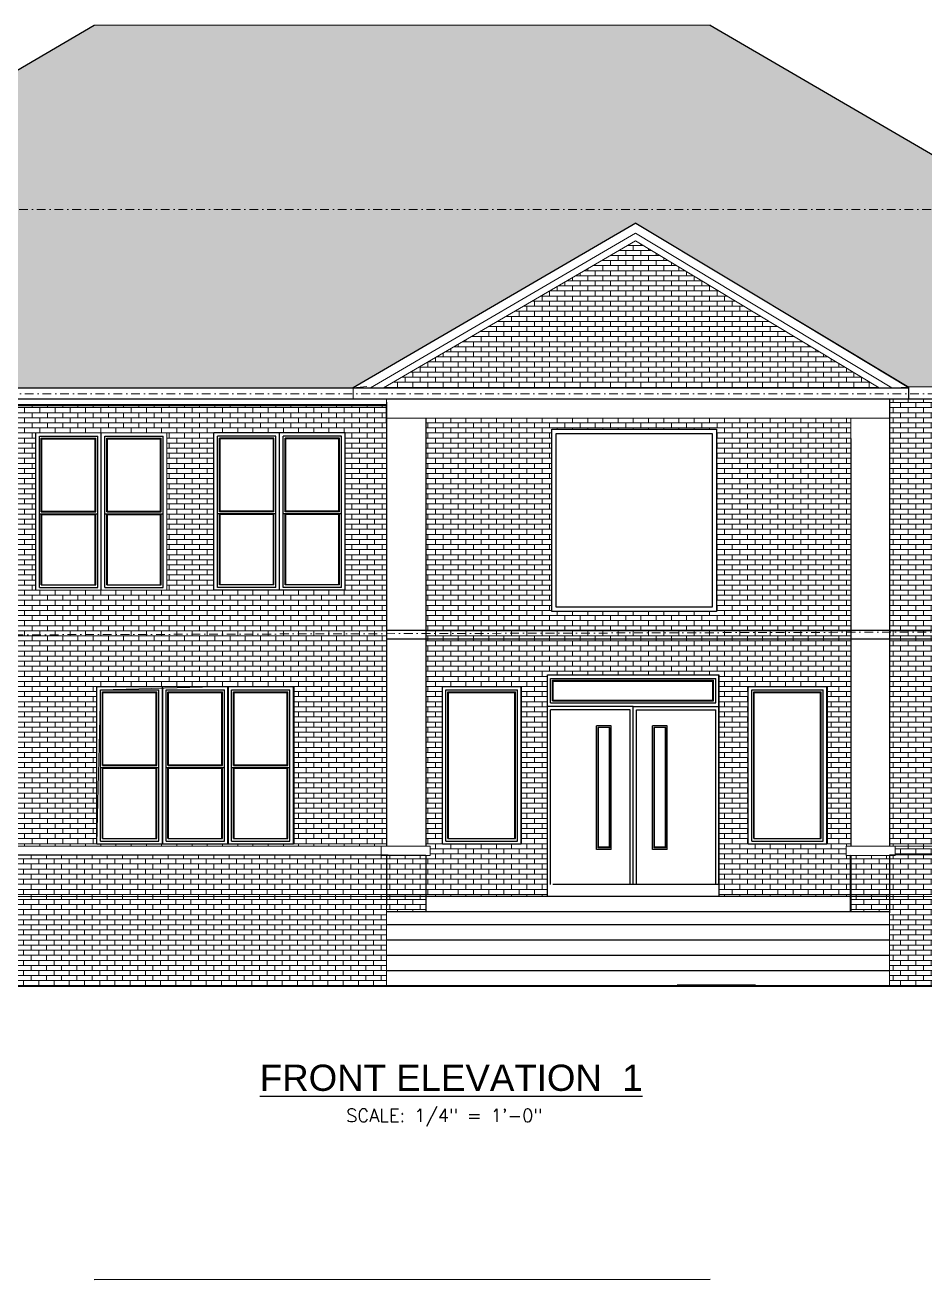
# Model space of a CAD drawing. Extents: x 4834 to 83801, y -13735 to 32221.
# Drawn here: x 11703 to 12115, y -12729 to -12155 of the extents above; entities that cross this region are included whole.
import ezdxf

# ---------------------------------------------------------------- set-up
doc = ezdxf.new("R2010")
doc.units = 0
doc.header["$LTSCALE"] = 8
doc.header["$MEASUREMENT"] = 0
for name, pattern in [('AUDIT_D_160304085750-1', [0]), ('DASHDOT', [1, 0.5, -0.25, 0, -0.25]), ('HIDDEN', [0.375, 0.25, -0.125])]:
    doc.linetypes.add(name, pattern=pattern)
doc.layers.get('0').update_dxf_attribs({"lineweight": 9})
doc.layers.get('DefPoints').update_dxf_attribs({"color": 17})
for name, color, linetype in [('$1$DETAIL', 1, 'Continuous'), ('A-WALL-PATT-I', 1, 'Continuous'), ('A-WALLS.', 7, 'Continuous'), ('WALLELEV1-2', 7, 'Continuous'), ('WINDOWS', 2, 'Continuous')]:
    doc.layers.add(name, color=color, linetype=linetype)
for name, color, linetype, lineweight in [('A-LIGHT+', 133, 'Continuous', 9), ('D-Pavilion', 200, 'AUDIT_D_160304085750-1', 0), ('DIM', 8, 'Continuous', 5), ('hatch', 8, 'Continuous', 13), ('railing', 23, 'Continuous', 15)]:
    doc.layers.add(name, color=color, linetype=linetype, lineweight=lineweight)
doc.layers.add('ELEVATION', color=7, linetype='Continuous', lineweight=25, true_color=0xdda54b)
doc.layers.add('level', color=7, linetype='HIDDEN', lineweight=15, true_color=0x987172)
doc.styles.add('DIM60', font='romans.shx', dxfattribs={"height": 6})
doc.styles.get("Standard").update_dxf_attribs({"font": 'stylu.ttf'})
doc.styles.add('TITLE', font='arial.ttf', dxfattribs={"height": 12})
doc.dimstyles.new('Forum 24', dxfattribs={"dimscale": 24, "dimtxt": 0.1875, "dimasz": 0.09375, "dimexe": 0.0625, "dimexo": 0.0625, "dimgap": 0.125, "dimtad": 1, "dimdec": 4, "dimrnd": 1, "dimzin": 7, "dimdsep": 46, "dimlunit": 4, "dimtxsty": 'Standard', "dimblk": 'OBLIQUE', "dimblk1": 'DIMTICK', "dimblk2": 'OBLIQUE', "dimcen": -0.0625, "dimdle": 0.125, "dimclrd": 256, "dimclre": 256, "dimclrt": 256, "dimadec": 0, "dimazin": 0, "dimtfac": 1, "dimtdec": 4, "dimtmove": 1, "dimatfit": 3, "dimfxl": 0.0625, "dimtvp": 1.2, "dimfrac": 2, "dimtolj": 1, "dimtzin": 7, "dimlwd": 13, "dimarcsym": 0})
pattern_1 = [(0, (-2408.646, -658.6917), (0, 2.32029), []), (90, (-2408.646, -658.6917), (-3.48, 2.32029), [2.32029, -2.32029])]

# ---------------------------------------------------------------- blocks, each defined once
blk = doc.blocks.new('_Oblique')
at = {"color": 0, "linetype": 'ByBlock', "lineweight": -2}
blk.add_line((-0.5, -0.5), (0.5, 0.5), dxfattribs=at)
blk = doc.blocks.new('*D2728')
at = {"layer": 'DefPoints', "color": 0, "transparency": 16777216}
for p in [(12381.35, -12239.08), (11992.35, -12594.41), (12506.39, -12594.41)]:
    blk.add_point(p, dxfattribs=at)
at = {"layer": 'DIM', "lineweight": -2, "transparency": 16777216}
for p, q in [((12382.85, -12239.08), (12507.89, -12239.08)), ((11993.85, -12594.41), (12507.89, -12594.41))]:
    blk.add_line(p, q, dxfattribs=at)
at = {"layer": 'DIM', "lineweight": 13, "transparency": 16777216}
blk.add_line((12506.39, -12236.08), (12506.39, -12597.41), dxfattribs=at)
at = {"layer": 'DIM', "lineweight": 13, "transparency": 16777216, "xscale": 2.25, "yscale": 2.25, "zscale": 2.25}
for p, rotation in [((12506.39, -12239.08), 90), ((12506.39, -12594.41), 270)]:
    blk.add_blockref('_Oblique', p, dxfattribs=dict(at, rotation=rotation))
at = {"layer": 'DIM', "transparency": 16777216, "insert": (12500.98, -12416.74), "char_height": 4.5, "attachment_point": 5, "rotation": 90}
blk.add_mtext('\\A1;29\'-7"', dxfattribs=at)
blk = doc.blocks.new('DIMTICK')
for p, q in [((-1, 0), (1, 0)), ((0, 1), (0, -1))]:
    blk.add_line(p, q)
at = {"const_width": 0.141}
blk.add_lwpolyline([(0.71, 0.71), (-0.71, -0.71)], dxfattribs=at)

msp = doc.modelspace()

# ---------------------------------------------------------------- hatches: boundary and pattern name
at = {"layer": 'A-WALL-PATT-I', "lineweight": 0, "ltscale": 0.5}
h = msp.add_hatch(dxfattribs=at)
h.set_pattern_fill('AR-BRSTD', color=8, scale=0.87)
h.set_pattern_definition(pattern_1)
h.paths.add_polyline_path([(12093.62408, -12320.74388), (11982.20414, -12253.47308), (11866.88277, -12320.74388)])
h = msp.add_hatch(dxfattribs=at)
h.set_pattern_fill('AR-BRSTD', color=8, scale=0.87)
h.set_pattern_definition([(0, (0, -658.6917), (0, 2.32029), []), (90, (0, -658.6917), (-3.48, 2.32029), [2.32029, -2.32029])])
h.paths.add_polyline_path([(12258.97146, -12561.66085), (12127.23039, -12561.66085), (12127.23039, -12452.3679), (12258.97146, -12452.3679)], flags=16)
h.paths.add_polyline_path([(12123.4459, -12452.3679), (12123.4459, -12428.3679), (12264.04592, -12428.3679), (12264.04592, -12452.33852), (12258.97146, -12452.33852)], flags=16)
h.paths.add_polyline_path([(12263.35082, -12413.34429), (12203.35082, -12413.34429), (12203.35082, -12341.30875), (12263.35082, -12341.30875)], flags=16)
h.paths.add_polyline_path([(12181.88469, -12413.34429), (12121.88469, -12413.34429), (12121.88469, -12341.30875), (12181.88469, -12341.30875)], flags=16)
h.paths.add_polyline_path([(12294.39522, -12593.79986), (12294.39522, -12329.23619), (12298.12997, -12325.74239), (12098.39496, -12325.74239), (12098.39496, -12530.36621), (12100.92702, -12530.36621), (12100.92702, -12534.6132), (12098.39496, -12534.6132), (12098.39496, -12594.40679)])
h = msp.add_hatch(dxfattribs=at)
h.set_pattern_fill('AR-BRSTD', color=8, scale=0.87)
h.set_pattern_definition(pattern_1)
h.paths.add_polyline_path([(11826.00614, -12529.40679), (11735.77129, -12529.40679), (11735.77129, -12457.37125), (11826.00614, -12457.37125)], flags=16)
h.paths.add_polyline_path([(11849.28289, -12413.34429), (11789.28289, -12413.34429), (11789.28289, -12341.30875), (11849.28289, -12341.30875)], flags=16)
h.paths.add_polyline_path([(11767.81676, -12413.34429), (11737.81676, -12413.34429), (11737.81676, -12341.30875), (11767.81676, -12341.30875)], flags=16)
h.paths.add_polyline_path([(11737.81676, -12413.34429), (11707.81676, -12413.34429), (11707.81676, -12341.30875), (11737.81676, -12341.30875)], flags=16)
h.paths.add_polyline_path([(11868.31522, -12530.36621), (11688.31522, -12530.36621), (11688.31522, -12328.93894), (11868.31522, -12328.93894)])
h = msp.add_hatch(dxfattribs=at)
h.set_pattern_fill('AR-BRSTD', color=8, scale=0.87)
h.set_pattern_definition(pattern_1)
h.paths.add_polyline_path([(11929.80474, -12529.40679), (11893.80474, -12529.40679), (11893.80474, -12457.37125), (11929.80474, -12457.37125)], flags=16)
h.paths.add_polyline_path([(12019.1526, -12423.01679), (11943.91768, -12423.01679), (11943.91768, -12339.62652), (12019.1526, -12339.62652)], flags=16)
h.paths.add_polyline_path([(12069.66243, -12529.40679), (12033.66243, -12529.40679), (12033.66243, -12457.37125), (12069.66243, -12457.37125)], flags=16)
h.paths.add_polyline_path([(12080.39496, -12560.40679), (12080.51221, -12534.60467), (12078.49823, -12534.6132), (12078.49823, -12530.36621), (12080.72167, -12530.36621), (12080.72167, -12334.51935), (11886.31522, -12334.51935), (11886.31522, -12530.36621), (11888.21195, -12530.36621), (11888.19398, -12534.61312), (11886.19797, -12534.60467), (11886.31522, -12553.40679), (11941.84303, -12553.40679), (11941.84303, -12451.97818), (12020.34716, -12451.97818), (12020.34716, -12553.40679), (12080.39496, -12553.40679)])
h = msp.add_hatch(dxfattribs=at)
h.set_pattern_fill('AR-BRSTD', color=8, scale=0.87)
h.set_pattern_definition([(0, (-2405.646, -658.6917), (0, 2.32029), []), (90, (-2405.646, -658.6917), (-3.48, 2.32029), [2.32029, -2.32029])])
h.paths.add_polyline_path([(11868.31522, -12594.40679), (11692.06287, -12594.40679), (11692.06287, -12534.36621), (11868.31522, -12534.6132)])
h = msp.add_hatch(dxfattribs=at)
h.set_pattern_fill('AR-BRSTD', color=8, scale=0.87)
h.set_pattern_definition(pattern_1)
h.paths.add_polyline_path([(11886.19797, -12534.60467), (11886.31522, -12560.40679), (11868.31522, -12560.40679), (11868.31522, -12534.52898)])
h = msp.add_hatch(dxfattribs=at)
h.set_pattern_fill('AR-BRSTD', color=8, scale=0.87)
h.set_pattern_definition([(0, (-2404.1261, -658.6917), (0, 2.32029), []), (90, (-2404.126, -658.6917), (-3.48, 2.32029), [2.32029, -2.32029])])
h.paths.add_polyline_path([(12080.51221, -12534.60467), (12080.39496, -12560.40679), (12098.39496, -12560.40679), (12098.39496, -12534.6132)])
at = {"layer": 'hatch', "linetype": 'ByBlock'}
h = msp.add_hatch(dxfattribs=at)
h.set_pattern_fill('AR-RSHKE', color=36, scale=0.65, style=0)
h.set_pattern_definition([(0, (-2408.646, -18513.728), (16.575, 7.8), [3.9, -3.25, 4.55, -1.95, 5.85, -2.6]), (0, (-2404.746, -18513.403), (16.575, 7.8), [3.25, -12.35, 2.6, -3.9]), (0, (-2396.946, -18514.216), (16.575, 7.8), [1.95, -20.15]), (90, (-2408.646, -18513.7283), (-5.525, 7.8), [7.475, -23.725]), (90, (-2404.746, -18513.7283), (-5.525, 7.8), [7.3125, -23.8875]), (90, (-2401.496, -18513.7283), (-5.525, 7.8), [6.825, -24.375]), (90, (-2396.946, -18514.216), (-5.525, 7.8), [7.475, -23.725]), (90, (-2394.996, -18514.216), (-5.525, 7.8), [7.475, -23.725]), (90, (-2389.146, -18513.7283), (-5.525, 7.8), [7.15, -24.05])])
h.paths.add_polyline_path([(12299.86333, -12320.09404), (12016.35555, -12154.7145), (11734.54491, -12154.95488), (11574.21638, -12248.47986), (11698.09754, -12320.74388), (11852.99032, -12320.74388), (11982.26562, -12245.33329), (12107.0309, -12320.3612)])

# ---------------------------------------------------------------- linework, layer by layer
at = {"layer": '$1$DETAIL'}
for p, q in [((12353.64068, -12431.71487), (11868.31522, -12431.71487)), ((12353.64068, -12435.71487), (11868.31522, -12435.71487))]:
    msp.add_line(p, q, dxfattribs=at)
at = {"layer": 'A-LIGHT+'}
for p, q in [((12098.39496, -12334.51935), (11868.31522, -12334.51935)), ((11865.80986, -12534.52898), (11865.80986, -12530.36621)), ((12100.92702, -12534.52898), (12100.92702, -12530.36621))]:
    msp.add_line(p, q, dxfattribs=at)
for points in [[(12299.86333, -12320.09404), (12016.35555, -12154.7145), (11734.54491, -12154.95488), (11574.21638, -12248.47986), (11698.09754, -12320.74388), (11852.99032, -12320.74388), (11982.26562, -12245.33329), (12107.0309, -12320.3612)], [(12093.62408, -12320.74388), (11982.20414, -12253.47308), (11866.88277, -12320.74388)], [(12294.39522, -12593.79986), (12294.39522, -12329.23619), (12298.12997, -12325.74239), (12098.39496, -12325.74239), (12098.39496, -12530.36621), (12100.92702, -12530.36621), (12100.92702, -12534.6132), (12098.39496, -12534.6132), (12098.39496, -12594.40679)], [(12080.39496, -12560.40679), (12080.51221, -12534.60467), (12078.49823, -12534.6132), (12078.49823, -12530.36621), (12080.72167, -12530.36621), (12080.72167, -12334.51935), (11886.31522, -12334.51935), (11886.31522, -12530.36621), (11888.21195, -12530.36621), (11888.19398, -12534.61312), (11886.19797, -12534.60467), (11886.31522, -12553.40679), (11941.84303, -12553.40679), (11941.84303, -12451.97818), (12020.34716, -12451.97818), (12020.34716, -12553.40679), (12080.39496, -12553.40679)], [(11886.19797, -12534.60467), (11886.31522, -12560.40679), (11868.31522, -12560.40679), (11868.31522, -12534.52898)]]:
    msp.add_lwpolyline(points, close=True, dxfattribs=at)
for points in [[(12098.39496, -12325.74239), (12107.1674, -12325.74239), (12107.1674, -12320.74388), (11982.26562, -12245.33329), (11852.99032, -12320.74388), (11852.99032, -12325.74239), (11868.31522, -12325.74239), (11868.31522, -12328.93894)], [(12099.42836, -12320.74388), (11982.23049, -12249.9846), (11860.92886, -12320.74388)], [(12093.62408, -12320.74388), (11982.20414, -12253.47308), (11866.88277, -12320.74388)], [(11865.80986, -12530.36621), (11888.21195, -12530.36621), (11888.21195, -12534.6132), (11865.80986, -12534.6132)], [(12100.92702, -12530.36621), (12078.49823, -12530.36621), (12078.49823, -12534.6132), (12100.92702, -12534.6132)]]:
    msp.add_lwpolyline(points, dxfattribs=at)
at = {"layer": 'D-Pavilion', "color": 252, "lineweight": 0}
msp.add_line((12458.18042, -12553.40679), (11456.33522, -12553.40679), dxfattribs=at)
at = {"layer": 'DIM'}
for p, q in [((11982.26562, -12245.33329), (11852.99032, -12320.74388)), ((12107.0309, -12320.3612), (11982.26562, -12245.33329)), ((11852.99032, -12320.74388), (11859.29027, -12320.02496)), ((12100.11086, -12320.74388), (12107.0309, -12320.3612)), ((11869.06287, -12534.36621), (11689.06287, -12534.36621))]:
    msp.add_line(p, q, dxfattribs=at)
for points in [[(11868.31522, -12530.36621), (11688.31522, -12530.36621), (11688.31522, -12328.93894), (11868.31522, -12328.93894)], [(11737.81676, -12413.34429), (11707.81676, -12413.34429), (11707.81676, -12341.30875), (11737.81676, -12341.30875)], [(11737.81676, -12413.34429), (11707.81676, -12413.34429), (11707.81676, -12341.30875), (11737.81676, -12341.30875)], [(11767.81676, -12413.34429), (11737.81676, -12413.34429), (11737.81676, -12341.30875), (11767.81676, -12341.30875)], [(11849.28289, -12413.34429), (11789.28289, -12413.34429), (11789.28289, -12341.30875), (11849.28289, -12341.30875)], [(12019.1526, -12423.01679), (11943.91768, -12423.01679), (11943.91768, -12339.62652), (12019.1526, -12339.62652)], [(12020.34716, -12553.40679), (11941.84303, -12553.40679), (11941.84303, -12451.97818), (12020.34716, -12451.97818)], [(11826.00614, -12529.40679), (11735.77129, -12529.40679), (11735.77129, -12457.37125), (11826.00614, -12457.37125)], [(11795.77129, -12529.40679), (11735.77129, -12529.40679), (11737.43747, -12458.81526), (11795.77129, -12457.37125)], [(11765.77129, -12529.40679), (11735.77129, -12529.40679), (11735.77129, -12457.37125), (11765.77129, -12457.37125)], [(11929.80474, -12529.40679), (11893.80474, -12529.40679), (11893.80474, -12457.37125), (11929.80474, -12457.37125)], [(12069.66243, -12529.40679), (12033.66243, -12529.40679), (12033.66243, -12457.37125), (12069.66243, -12457.37125)], [(11868.31522, -12594.40679), (11688.31522, -12594.40679), (11688.31522, -12534.52898), (11868.31522, -12534.52898)], [(11868.31522, -12594.40679), (11689.06287, -12594.40679), (11689.06287, -12534.36621), (11868.31522, -12534.36621)]]:
    msp.add_lwpolyline(points, close=True, dxfattribs=at)
for points in [[(12080.72167, -12334.51935), (12080.72167, -12530.36621)], [(12098.39496, -12530.36621), (12098.39496, -12343.89849)], [(12080.72167, -12534.60379), (12080.72167, -12560.40679), (12098.39496, -12560.40679), (12098.39496, -12534.6132)]]:
    msp.add_lwpolyline(points, dxfattribs=at)
at = {"layer": 'ELEVATION'}
for p, q in [((11734.54491, -12154.95488), (11450.33522, -12320.74388)), ((12016.35555, -12154.7145), (11734.54491, -12154.95488)), ((12016.35555, -12154.7145), (12299.86333, -12320.09404)), ((11982.26562, -12245.33329), (11852.99032, -12320.74388)), ((11982.26562, -12245.33329), (11852.99032, -12320.74388)), ((11982.26562, -12245.33329), (12107.1674, -12320.3612)), ((11672.43234, -12320.74388), (12084.71711, -12320.74388)), ((12084.71711, -12320.74388), (12107.1674, -12320.74388)), ((12107.1674, -12325.74239), (12107.1674, -12320.4297)), ((11672.43234, -12325.74239), (12084.71711, -12325.74239)), ((12084.71711, -12325.74239), (12107.1674, -12325.74239)), ((11868.31522, -12328.51935), (11672.43234, -12328.51935)), ((11941.84303, -12451.97818), (12020.34716, -12451.97818)), ((11941.84303, -12553.40679), (11941.84303, -12451.97818)), ((12020.34716, -12451.97818), (12020.34716, -12553.40679)), ((12016.35555, -12728.6418), (11734.54491, -12728.88218))]:
    msp.add_line(p, q, dxfattribs=at)
at = {"layer": 'ELEVATION', "linetype": 'ByBlock'}
for p, q in [((11868.31522, -12544.90679), (11868.31522, -12557.57659)), ((12098.39496, -12544.90679), (12098.39496, -12557.57659)), ((12020.34716, -12548.01372), (11944.29501, -12548.01372)), ((12001.28235, -12593.79986), (12037.04232, -12593.79986))]:
    msp.add_line(p, q, dxfattribs=at)
at = {"layer": 'ELEVATION', "color": 6}
msp.add_line((12098.39496, -12544.90679), (12098.39496, -12560.90679), dxfattribs=at)
at = {"layer": 'ELEVATION'}
for points in [[(12299.86333, -12320.09404), (12107.0309, -12320.3612)], [(11868.31522, -12327.25454), (11868.31522, -12530.36621)], [(11868.31522, -12327.25454), (11868.31522, -12508.47314)], [(12107.1674, -12325.74239), (12298.12997, -12325.74239)], [(11868.31522, -12328.51935), (11672.43234, -12328.51935)], [(11868.31522, -12336.38431), (11868.31522, -12328.51935)], [(11886.31522, -12334.51935), (11886.31522, -12530.36621)], [(11707.81676, -12413.34429), (11707.81676, -12341.30875)], [(11737.81676, -12413.34429), (11737.81676, -12341.30875)], [(11737.81676, -12413.34429), (11737.81676, -12341.30875)], [(11737.81676, -12413.34429), (11737.81676, -12341.30875)], [(11789.28289, -12413.34429), (11789.28289, -12341.30875)], [(11819.28289, -12341.30875), (11789.28289, -12341.30875)], [(11789.28289, -12413.34429), (11789.28289, -12341.30875)], [(11819.28289, -12413.34429), (11819.28289, -12341.30875)], [(11849.28289, -12341.30875), (11819.28289, -12341.30875)], [(11819.28289, -12413.34429), (11819.28289, -12341.30875)], [(11819.28289, -12413.34429), (11819.28289, -12341.30875)], [(11849.28289, -12413.34429), (11849.28289, -12341.30875)], [(12080.72167, -12343.89849), (12080.72167, -12530.36621)], [(11819.28289, -12413.34429), (11789.28289, -12413.34429)], [(11849.28289, -12413.34429), (11819.28289, -12413.34429)], [(11868.31522, -12422.85063), (11868.31522, -12441.80315)], [(11735.77129, -12529.40679), (11735.77129, -12457.37125)], [(11735.77129, -12457.37125), (11765.77129, -12457.37125)], [(11765.74747, -12529.40679), (11765.74747, -12457.37125)], [(11765.77129, -12529.40679), (11765.77129, -12457.37125)], [(11765.77129, -12457.37125), (11795.77129, -12457.37125)], [(11765.77129, -12529.40679), (11765.77129, -12457.37125)], [(11766.02996, -12529.40679), (11766.02996, -12457.37125)], [(11795.74747, -12529.40679), (11795.74747, -12457.37125)], [(11795.74747, -12457.37125), (11825.74747, -12457.37125)], [(11795.77129, -12529.40679), (11795.77129, -12457.37125)], [(11796.02996, -12529.40679), (11796.02996, -12457.37125)], [(11825.74747, -12529.40679), (11825.74747, -12457.37125)], [(11826.00614, -12529.40679), (11826.00614, -12457.37125)], [(11893.80474, -12529.40679), (11893.80474, -12457.37125)], [(11893.80474, -12457.37125), (11929.80474, -12457.37125)], [(11929.80474, -12529.40679), (11929.80474, -12457.37125)], [(11930.06341, -12529.40679), (11930.06341, -12457.37125)], [(12033.66243, -12529.40679), (12033.66243, -12457.37125)], [(12033.66243, -12457.37125), (12069.66243, -12457.37125)], [(12069.66243, -12529.40679), (12069.66243, -12457.37125)], [(12069.92109, -12529.40679), (12069.92109, -12457.37125)], [(11868.31522, -12508.47314), (11868.31522, -12530.36621)], [(11735.77129, -12529.40679), (11765.77129, -12529.40679)], [(11765.77129, -12529.40679), (11795.77129, -12529.40679)], [(11795.74747, -12529.40679), (11825.74747, -12529.40679)], [(11893.80474, -12529.40679), (11929.80474, -12529.40679)], [(12033.66243, -12529.40679), (12069.66243, -12529.40679)], [(11868.31522, -12534.36621), (11868.31522, -12544.90679)], [(11868.31522, -12534.36621), (11868.31522, -12544.90679)], [(11886.31522, -12534.60517), (11886.31522, -12560.40679)], [(12080.39496, -12534.60517), (12080.39496, -12560.40679)], [(12080.72167, -12534.60379), (12080.72167, -12560.40679)]]:
    msp.add_lwpolyline(points, dxfattribs=at)
at = {"layer": 'ELEVATION', "color": 6, "const_width": 0.5}
for points in [[(12098.39496, -12337.20903), (12098.39496, -12325.74239)], [(12098.39496, -12325.74239), (12098.39496, -12530.36621)], [(12098.39496, -12325.74239), (12098.39496, -12530.36621)], [(11868.31522, -12328.51935), (11868.31522, -12427.33654)], [(11868.31522, -12332.54368), (11868.31522, -12530.36621)], [(11868.31522, -12534.36621), (11868.31522, -12560.40679)], [(12098.39496, -12534.6132), (12098.39496, -12560.56377)], [(12098.39496, -12534.6132), (12098.39496, -12559.95684)]]:
    msp.add_lwpolyline(points, dxfattribs=at)
at = {"layer": 'ELEVATION', "color": 6}
for points in [[(12098.39496, -12553.40679), (11868.31522, -12553.40679)], [(12098.39496, -12560.40679), (11868.31522, -12560.40679)], [(12098.39496, -12566.40679), (11868.31522, -12566.40679)], [(12098.39496, -12573.40679), (11868.31522, -12573.40679)], [(12098.39496, -12580.40679), (11868.31522, -12580.40679)], [(12098.39496, -12587.40679), (11868.31522, -12587.40679)]]:
    msp.add_lwpolyline(points, dxfattribs=at)
at = {"layer": 'ELEVATION', "color": 6, "linetype": 'ByBlock', "const_width": 1}
msp.add_lwpolyline([(12021.94972, -12594.40679), (12106.63743, -12594.40679), (10849.62428, -12594.40679)], dxfattribs=at)
at = {"layer": 'ELEVATION', "linetype": 'ByBlock', "const_width": 1}
msp.add_lwpolyline([(12334.01532, -12594.40679), (12018.39522, -12594.40679)], dxfattribs=at)
at = {"layer": 'level', "linetype": 'DASHDOT'}
for p, q in [((12449.43751, -12239.07866), (11431.13958, -12239.07866)), ((12476.32786, -12323.40679), (11550.19818, -12323.40679)), ((12455.33348, -12431.40679), (11525.77695, -12434.22291))]:
    msp.add_line(p, q, dxfattribs=at)
at = {"layer": 'railing'}
for points in [[(11869.06287, -12530.36621), (11689.06287, -12530.36621)], [(12098.39496, -12530.36621), (12094.18203, -12530.36621)], [(12286.26719, -12530.36621), (12098.39496, -12530.36621)], [(12131.08871, -12534.36621), (12098.39496, -12534.36621)]]:
    msp.add_lwpolyline(points, dxfattribs=at)
at = {"layer": 'WINDOWS'}
for p, q in [((11736.15059, -12412.01135), (11736.15059, -12342.75276)), ((11766.15059, -12412.01135), (11766.15059, -12342.75276)), ((11790.94906, -12412.01135), (11790.94906, -12342.75276)), ((11820.94906, -12412.01135), (11820.94906, -12342.75276)), ((11764.10512, -12528.07385), (11764.10512, -12458.81526)), ((11794.10512, -12528.07385), (11794.10512, -12458.81526)), ((11824.0813, -12528.07385), (11824.0813, -12458.81526)), ((11928.13857, -12528.07385), (11928.13857, -12458.81526)), ((12067.99625, -12528.07385), (12067.99625, -12458.81526))]:
    msp.add_line(p, q, dxfattribs=at)
for points in [[(11709.48293, -12412.01135), (11709.48293, -12342.75276)], [(11709.48293, -12342.75276), (11736.15059, -12342.75276)], [(11710.37156, -12377.42486), (11710.37156, -12343.75247)], [(11710.37156, -12343.75247), (11735.26196, -12343.75247)], [(11710.59371, -12377.2027), (11710.59371, -12344.0857)], [(11710.59371, -12344.0857), (11734.92873, -12344.0857)], [(11734.92873, -12377.2027), (11734.92873, -12344.0857)], [(11735.26196, -12377.42486), (11735.26196, -12343.75247)], [(11736.15059, -12412.01135), (11736.15059, -12342.75276)], [(11739.48293, -12412.01135), (11739.48293, -12342.75276)], [(11739.48293, -12342.75276), (11766.15059, -12342.75276)], [(11740.37156, -12377.42486), (11740.37156, -12343.75247)], [(11740.37156, -12343.75247), (11765.26196, -12343.75247)], [(11740.59371, -12377.2027), (11740.59371, -12344.0857)], [(11740.59371, -12344.0857), (11764.92873, -12344.0857)], [(11764.92873, -12377.2027), (11764.92873, -12344.0857)], [(11765.26196, -12377.42486), (11765.26196, -12343.75247)], [(11766.15059, -12412.01135), (11766.15059, -12342.75276)], [(11817.61672, -12342.75276), (11790.94906, -12342.75276)], [(11790.94906, -12412.01135), (11790.94906, -12342.75276)], [(11816.72809, -12343.75247), (11791.83769, -12343.75247)], [(11791.83769, -12377.42486), (11791.83769, -12343.75247)], [(11816.50593, -12344.0857), (11792.17092, -12344.0857)], [(11792.17092, -12377.2027), (11792.17092, -12344.0857)], [(11816.50593, -12377.2027), (11816.50593, -12344.0857)], [(11816.72809, -12377.42486), (11816.72809, -12343.75247)], [(11817.61672, -12412.01135), (11817.61672, -12342.75276)], [(11847.61672, -12342.75276), (11820.94906, -12342.75276)], [(11820.94906, -12412.01135), (11820.94906, -12342.75276)], [(11846.72809, -12343.75247), (11821.83769, -12343.75247)], [(11821.83769, -12377.42486), (11821.83769, -12343.75247)], [(11846.50593, -12344.0857), (11822.17092, -12344.0857)], [(11822.17092, -12377.2027), (11822.17092, -12344.0857)], [(11846.50593, -12377.2027), (11846.50593, -12344.0857)], [(11846.72809, -12377.42486), (11846.72809, -12343.75247)], [(11847.61672, -12412.01135), (11847.61672, -12342.75276)], [(11709.48293, -12378.31348), (11736.15059, -12378.31348)], [(11710.37156, -12377.42486), (11735.26196, -12377.42486)], [(11710.37156, -12410.90057), (11710.37156, -12378.31348)], [(11710.59371, -12377.2027), (11734.92873, -12377.2027)], [(11710.59371, -12410.78949), (11710.59371, -12378.64672)], [(11710.59371, -12378.64672), (11734.92873, -12378.64672)], [(11734.92873, -12410.78949), (11734.92873, -12378.64672)], [(11735.26196, -12410.90057), (11735.26196, -12378.31348)], [(11739.48293, -12378.31348), (11766.15059, -12378.31348)], [(11740.37156, -12377.42486), (11765.26196, -12377.42486)], [(11740.37156, -12410.90057), (11740.37156, -12378.31348)], [(11740.59371, -12377.2027), (11764.92873, -12377.2027)], [(11740.59371, -12410.78949), (11740.59371, -12378.64672)], [(11740.59371, -12378.64672), (11764.92873, -12378.64672)], [(11764.92873, -12410.78949), (11764.92873, -12378.64672)], [(11765.26196, -12410.90057), (11765.26196, -12378.31348)], [(11817.61672, -12378.31348), (11790.94906, -12378.31348)], [(11816.72809, -12377.42486), (11791.83769, -12377.42486)], [(11791.83769, -12410.90057), (11791.83769, -12378.31348)], [(11816.50593, -12377.2027), (11792.17092, -12377.2027)], [(11816.50593, -12378.64672), (11792.17092, -12378.64672)], [(11792.17092, -12410.78949), (11792.17092, -12378.64672)], [(11816.50593, -12410.78949), (11816.50593, -12378.64672)], [(11816.72809, -12410.90057), (11816.72809, -12378.31348)], [(11847.61672, -12378.31348), (11820.94906, -12378.31348)], [(11846.72809, -12377.42486), (11821.83769, -12377.42486)], [(11821.83769, -12410.90057), (11821.83769, -12378.31348)], [(11846.50593, -12377.2027), (11822.17092, -12377.2027)], [(11846.50593, -12378.64672), (11822.17092, -12378.64672)], [(11822.17092, -12410.78949), (11822.17092, -12378.64672)], [(11846.50593, -12410.78949), (11846.50593, -12378.64672)], [(11846.72809, -12410.90057), (11846.72809, -12378.31348)], [(11709.48293, -12412.01135), (11736.15059, -12412.01135)], [(11710.37156, -12410.90057), (11735.26196, -12410.90057)], [(11710.59371, -12410.78949), (11734.92873, -12410.78949)], [(11739.48293, -12412.01135), (11766.15059, -12412.01135)], [(11740.37156, -12410.90057), (11765.26196, -12410.90057)], [(11740.59371, -12410.78949), (11764.92873, -12410.78949)], [(11817.61672, -12412.01135), (11790.94906, -12412.01135)], [(11816.72809, -12410.90057), (11791.83769, -12410.90057)], [(11816.50593, -12410.78949), (11792.17092, -12410.78949)], [(11847.61672, -12412.01135), (11820.94906, -12412.01135)], [(11846.72809, -12410.90057), (11821.83769, -12410.90057)], [(11846.50593, -12410.78949), (11822.17092, -12410.78949)], [(11941.84303, -12466.2104), (11941.84303, -12451.97818)], [(11941.84303, -12451.97818), (12020.34716, -12451.97818)], [(11943.21951, -12464.76639), (11943.21951, -12453.64435)], [(11943.21951, -12453.64435), (12018.90314, -12453.64435)], [(11998.78156, -12451.97818), (12017.45912, -12451.97818)], [(12018.90314, -12464.76639), (12018.90314, -12453.64435)], [(12020.34716, -12466.2104), (12020.34716, -12451.97818)], [(11737.43747, -12528.07385), (11737.43747, -12458.81526)], [(11737.43747, -12458.81526), (11764.10512, -12458.81526)], [(11764.10512, -12528.07385), (11764.10512, -12458.81526)], [(11767.41364, -12528.07385), (11767.41364, -12458.81526)], [(11767.43747, -12528.07385), (11767.43747, -12458.81526)], [(11767.43747, -12458.81526), (11794.10512, -12458.81526)], [(11794.10512, -12528.07385), (11794.10512, -12458.81526)], [(11797.41364, -12528.07385), (11797.41364, -12458.81526)], [(11797.41364, -12458.81526), (11824.0813, -12458.81526)], [(11824.0813, -12528.07385), (11824.0813, -12458.81526)], [(11895.47091, -12528.07385), (11895.47091, -12458.81526)], [(11895.47091, -12458.81526), (11928.13857, -12458.81526)], [(11928.13857, -12528.07385), (11928.13857, -12458.81526)], [(11944.21922, -12463.87776), (11944.21922, -12454.53298)], [(11944.21922, -12454.53298), (12017.90344, -12454.53298)], [(11944.55245, -12463.54453), (11944.55245, -12454.86621)], [(11944.55245, -12454.86621), (12017.5702, -12454.86621)], [(12017.5702, -12463.54453), (12017.5702, -12454.86621)], [(12017.90344, -12463.87776), (12017.90344, -12454.53298)], [(12035.3286, -12528.07385), (12035.3286, -12458.81526)], [(12035.3286, -12458.81526), (12067.99625, -12458.81526)], [(12067.99625, -12528.07385), (12067.99625, -12458.81526)], [(11738.32609, -12493.48736), (11738.32609, -12459.81497)], [(11738.32609, -12459.81497), (11763.2165, -12459.81497)], [(11738.54825, -12493.2652), (11738.54825, -12460.1482)], [(11738.54825, -12460.1482), (11762.88326, -12460.1482)], [(11762.88326, -12493.2652), (11762.88326, -12460.1482)], [(11763.2165, -12493.48736), (11763.2165, -12459.81497)], [(11768.30227, -12493.48736), (11768.30227, -12459.81497)], [(11768.32609, -12493.48736), (11768.32609, -12459.81497)], [(11768.32609, -12459.81497), (11793.2165, -12459.81497)], [(11768.52442, -12493.2652), (11768.52442, -12460.1482)], [(11768.54825, -12493.2652), (11768.54825, -12460.1482)], [(11768.54825, -12460.1482), (11792.88326, -12460.1482)], [(11792.88326, -12493.2652), (11792.88326, -12460.1482)], [(11793.2165, -12493.48736), (11793.2165, -12459.81497)], [(11798.30227, -12493.48736), (11798.30227, -12459.81497)], [(11798.30227, -12459.81497), (11823.19267, -12459.81497)], [(11798.52442, -12493.2652), (11798.52442, -12460.1482)], [(11798.52442, -12460.1482), (11822.85944, -12460.1482)], [(11822.85944, -12493.2652), (11822.85944, -12460.1482)], [(11823.19267, -12493.48736), (11823.19267, -12459.81497)], [(11896.35954, -12495.18025), (11896.35954, -12459.81497)], [(11896.35954, -12459.81497), (11927.24994, -12459.81497)], [(11896.58169, -12494.95809), (11896.58169, -12460.1482)], [(11896.58169, -12460.1482), (11926.91671, -12460.1482)], [(11926.91671, -12495.63423), (11926.91671, -12460.1482)], [(11927.24994, -12495.85638), (11927.24994, -12459.81497)], [(11943.21951, -12464.76639), (12018.90314, -12464.76639)], [(11944.21922, -12463.87776), (12017.90344, -12463.87776)], [(11944.55245, -12463.54453), (12017.5702, -12463.54453)], [(12036.21722, -12493.48736), (12036.21722, -12459.81497)], [(12036.21722, -12459.81497), (12067.10763, -12459.81497)], [(12036.43938, -12493.2652), (12036.43938, -12460.1482)], [(12036.43938, -12460.1482), (12066.77439, -12460.1482)], [(12066.77439, -12493.2652), (12066.77439, -12460.1482)], [(12067.10763, -12493.48736), (12067.10763, -12459.81497)], [(11981.09509, -12466.54364), (11941.84303, -12466.54364)], [(11941.84303, -12548.01372), (11941.84303, -12466.54364)], [(11979.65108, -12467.98766), (11943.28704, -12467.98766)], [(11943.28704, -12548.01372), (11943.28704, -12467.98766)], [(11979.65108, -12467.98766), (11943.28704, -12467.98766)], [(11943.28704, -12548.01372), (11943.28704, -12467.98766)], [(11979.65108, -12548.01372), (11979.65108, -12467.98766)], [(11979.65108, -12548.01372), (11979.65108, -12467.98766)], [(11981.09509, -12466.54364), (12020.34716, -12466.54364)], [(11981.09509, -12548.01372), (11981.09509, -12466.54364)], [(11981.09509, -12548.01372), (11981.09509, -12466.54364)], [(11982.53911, -12548.01372), (11982.53911, -12467.98766)], [(11982.53911, -12467.98766), (12018.90314, -12467.98766)], [(11982.53911, -12548.01372), (11982.53911, -12467.98766)], [(11982.53911, -12467.98766), (12018.90314, -12467.98766)], [(12001.89175, -12466.54364), (12020.34716, -12466.54364)], [(12018.90314, -12548.01372), (12018.90314, -12467.98766)], [(12018.90314, -12548.01372), (12018.90314, -12467.98766)], [(12020.34716, -12548.01372), (12020.34716, -12466.54364)], [(11971.00691, -12475.3009), (11964.28074, -12475.3009)], [(11964.28074, -12532.00501), (11964.28074, -12475.3009)], [(11970.45152, -12476.07844), (11964.94721, -12476.07844)], [(11964.94721, -12476.07844), (11964.94721, -12531.11638)], [(11970.11828, -12476.18952), (11965.05828, -12476.18952)], [(11965.05828, -12476.18952), (11965.05828, -12530.89423)], [(11970.11828, -12476.18952), (11970.11828, -12530.89423)], [(11970.45152, -12476.07844), (11970.45152, -12531.11638)], [(11971.00691, -12532.00501), (11971.00691, -12475.3009)], [(11996.65671, -12475.3009), (11989.93054, -12475.3009)], [(11989.93054, -12532.00501), (11989.93054, -12475.3009)], [(11996.10132, -12476.07844), (11990.597, -12476.07844)], [(11990.597, -12476.07844), (11990.597, -12531.11638)], [(11995.76808, -12476.18952), (11990.70808, -12476.18952)], [(11990.70808, -12476.18952), (11990.70808, -12530.89423)], [(11995.76808, -12476.18952), (11995.76808, -12530.89423)], [(11996.10132, -12476.07844), (11996.10132, -12531.11638)], [(11996.65671, -12532.00501), (11996.65671, -12475.3009)], [(11738.32609, -12493.48736), (11763.2165, -12493.48736)], [(11738.54825, -12493.2652), (11762.88326, -12493.2652)], [(11768.32609, -12493.48736), (11793.2165, -12493.48736)], [(11768.54825, -12493.2652), (11792.88326, -12493.2652)], [(11798.30227, -12493.48736), (11823.19267, -12493.48736)], [(11798.52442, -12493.2652), (11822.85944, -12493.2652)], [(12036.21722, -12526.96307), (12036.21722, -12492.44004)], [(12036.43938, -12526.85199), (12036.43938, -12492.77327)], [(12066.77439, -12526.85199), (12066.77439, -12491.15985)], [(12067.10763, -12526.96307), (12067.10763, -12490.82661)], [(11737.43747, -12494.37598), (11764.10512, -12494.37598)], [(11738.32609, -12526.96307), (11738.32609, -12494.37598)], [(11738.54825, -12526.85199), (11738.54825, -12494.70922)], [(11738.54825, -12494.70922), (11762.88326, -12494.70922)], [(11762.88326, -12526.85199), (11762.88326, -12494.70922)], [(11763.2165, -12526.96307), (11763.2165, -12494.37598)], [(11767.43747, -12494.37598), (11794.10512, -12494.37598)], [(11768.30227, -12526.96307), (11768.30227, -12494.37598)], [(11768.32609, -12526.96307), (11768.32609, -12494.37598)], [(11768.52442, -12526.85199), (11768.52442, -12494.70922)], [(11768.54825, -12526.85199), (11768.54825, -12494.70922)], [(11768.54825, -12494.70922), (11792.88326, -12494.70922)], [(11792.88326, -12526.85199), (11792.88326, -12494.70922)], [(11793.2165, -12526.96307), (11793.2165, -12494.37598)], [(11797.41364, -12494.37598), (11824.0813, -12494.37598)], [(11798.30227, -12526.96307), (11798.30227, -12494.37598)], [(11798.52442, -12526.85199), (11798.52442, -12494.70922)], [(11798.52442, -12494.70922), (11822.85944, -12494.70922)], [(11822.85944, -12526.85199), (11822.85944, -12494.70922)], [(11823.19267, -12526.96307), (11823.19267, -12494.37598)], [(11896.35954, -12526.96307), (11896.35954, -12494.37598)], [(11896.58169, -12526.85199), (11896.58169, -12494.70922)], [(11926.91671, -12526.85199), (11926.91671, -12494.70922)], [(11927.24994, -12526.96307), (11927.24994, -12494.37598)], [(11737.43747, -12528.07385), (11764.10512, -12528.07385)], [(11738.32609, -12526.96307), (11763.2165, -12526.96307)], [(11738.54825, -12526.85199), (11762.88326, -12526.85199)], [(11767.43747, -12528.07385), (11794.10512, -12528.07385)], [(11768.32609, -12526.96307), (11793.2165, -12526.96307)], [(11768.54825, -12526.85199), (11792.88326, -12526.85199)], [(11797.41364, -12528.07385), (11824.0813, -12528.07385)], [(11798.30227, -12526.96307), (11823.19267, -12526.96307)], [(11798.52442, -12526.85199), (11822.85944, -12526.85199)], [(11895.47091, -12528.07385), (11928.13857, -12528.07385)], [(11896.35954, -12526.96307), (11927.24994, -12526.96307)], [(11896.58169, -12526.85199), (11926.91671, -12526.85199)], [(12035.3286, -12528.07385), (12067.99625, -12528.07385)], [(12036.21722, -12526.96307), (12067.10763, -12526.96307)], [(12036.43938, -12526.85199), (12066.77439, -12526.85199)], [(11971.00691, -12532.00501), (11964.28074, -12532.00501)], [(11970.45152, -12531.11638), (11964.94721, -12531.11638)], [(11970.11828, -12530.89423), (11965.05828, -12530.89423)], [(11996.65671, -12532.00501), (11989.93054, -12532.00501)], [(11996.10132, -12531.11638), (11990.597, -12531.11638)], [(11995.76808, -12530.89423), (11990.70808, -12530.89423)]]:
    msp.add_lwpolyline(points, dxfattribs=at)
for points in [[(12019.1526, -12423.01679), (11943.91768, -12423.01679), (11943.91768, -12339.62652), (12019.1526, -12339.62652)], [(12017.1526, -12421.01679), (11945.91768, -12421.01679), (11945.91768, -12341.62652), (12017.1526, -12341.62652)]]:
    msp.add_lwpolyline(points, close=True, dxfattribs=at)

# ---------------------------------------------------------------- texts
at = {"layer": 'A-WALLS.', "color": 7, "linetype": 'Continuous', "lineweight": 25, "style": 'DIM60'}
msp.add_text('SCALE: 1/4" = 1\'-0" ', height=6, dxfattribs=at).set_placement((11849.81025, -12656.62159))
at = {"layer": 'WALLELEV1-2', "color": 4, "insert": (11897.86335, -12630.38395), "char_height": 12, "width": 247.4081515, "attachment_point": 2, "style": 'TITLE'}
msp.add_mtext('\\A1;{\\LFRONT ELEVATION  1}', dxfattribs=at)

# ---------------------------------------------------------------- dimensions: what is measured, and where the dimension line sits
at = {"layer": 'DIM'}
dim = msp.add_linear_dim(base=(12506.39226, -12594.40679), p1=(12381.34593, -12239.07866), p2=(11992.3535, -12594.40679), angle=90, dimstyle='Forum 24', dxfattribs=at)
dim.commit()
dim.dimension.update_dxf_attribs({"geometry": '*D2728', "text_midpoint": (12500.98084, -12416.74273)})

doc.saveas('drawing.dxf')
